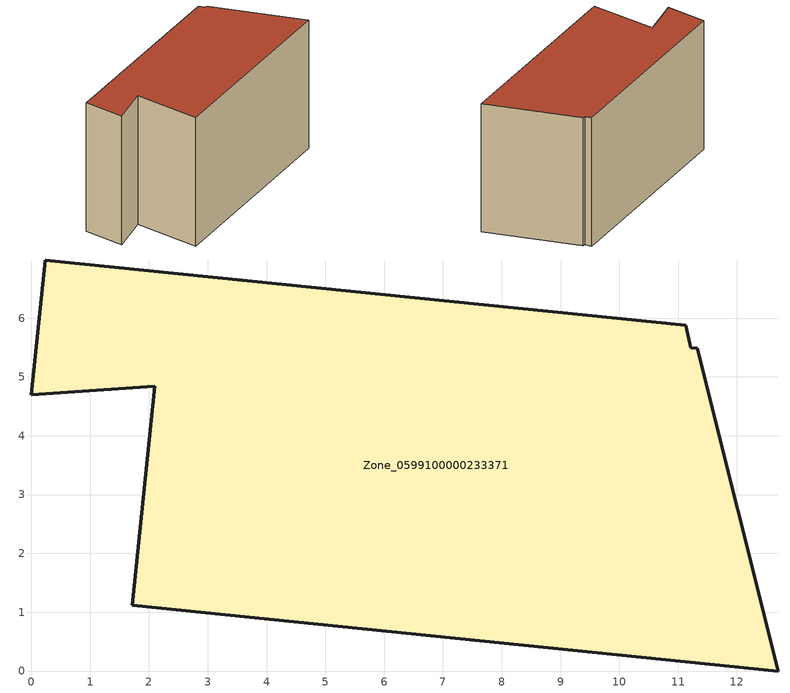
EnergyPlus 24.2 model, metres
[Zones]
Zone_0599100000233371
 floor ground (C_G): 1.72,1.12 2.1,4.84 0,4.7 0.24,6.99 11.13,5.88 11.22,5.5 11.33,5.49 12.7,0 z0
 wall outside (C_F): 2.1,4.84 1.72,1.12 12.7,0 11.33,5.49 11.22,5.5 11.13,5.88 0.24,6.99 0,4.7 2.1,4.84 z0:8.38
 roof outside (C_R): 11.22,5.5 11.13,5.88 0.24,6.99 0,4.7 2.1,4.84 1.72,1.12 12.7,0 11.33,5.49 z8.38
[BUILDING]
Pand.0599100000233371: North Axis=0; Terrain=City; Loads Convergence Tolerance Value=0.04; Temperature Convergence Tolerance Value=0.4; Solar Distribution=FullExterior; Maximum Number of Warmup Days=25; Minimum Number of Warmup Days=1
[Site:Location]
Rotterdam.The.Hague.AP_ZH_NLD Design_Conditions: Latitude=51.96; Longitude=4.45; Time Zone=1; Elevation=-4.5
[SITE:GROUNDTEMPERATURE:BUILDINGSURFACE]
18, 18, 18, 18, 18, 18, 18, 18, 18, 18, 18, 18
[MATERIAL] Thermal Absorptance=0.9; Solar Absorptance=0.7; Visible Absorptance=0.7
Name | Roughness | Thickness | Conductivity | Density | Specific Heat
G.TI.1992-2005 | MediumSmooth | 0.15 | 0.06 | 540 | 1210
F.TI.1992-2005 | Rough | 0.3 | 0.12 | 1920 | 840
R.TI.1992-2005 | MediumRough | 0.2 | 0.08 | 1500 | 1000
[CONSTRUCTION]
C_G: G.TI.1992-2005
C_F: F.TI.1992-2005
C_R: R.TI.1992-2005
[ZONE]
Zone_0599100000233371: Type=1; Multiplier=1; Ceiling Height=Autocalculate; Volume=Autocalculate; Floor Area=autocalculate; Part of Total Floor Area=Yes
[ZONEINFILTRATION:DESIGNFLOWRATE]
Infil_Zone_0599100000233371: Zone or ZoneList or Space or SpaceList=Zone_0599100000233371; Schedule=AlwaysOn; Design Flow Rate Calculation Method=Flow/Area; Flow Rate per Floor Area=0.0015; Constant Term Coefficient=1; Temperature Term Coefficient=0; Velocity Term Coefficient=0; Velocity Squared Term Coefficient=0
[HVACTEMPLATE:ZONE:IDEALLOADSAIRSYSTEM]
Zone_0599100000233371: Maximum Heating Supply Air Temperature=50; Minimum Cooling Supply Air Temperature=13; Maximum Heating Supply Air Humidity Ratio=0.0156; Minimum Cooling Supply Air Humidity Ratio=0.0077; Heating Limit=NoLimit; Cooling Limit=NoLimit; Dehumidification Control Type=ConstantSensibleHeatRatio; Cooling Sensible Heat Ratio=0.7; Dehumidification Setpoint=60; Humidification Control Type=None; Humidification Setpoint=30; Outdoor Air Method=None; Outdoor Air Flow Rate per Person=0.00944; Outdoor Air Flow Rate per Zone Floor Area=0; Outdoor Air Flow Rate per Zone=0; Demand Controlled Ventilation Type=None; Outdoor Air Economizer Type=NoEconomizer; Heat Recovery Type=None; Sensible Heat Recovery Effectiveness=0.7; Latent Heat Recovery Effectiveness=0.65
[ZONECONTROL:THERMOSTAT]
ThermostatControl_Zone_0599100000233371: Zone or ZoneList=Zone_0599100000233371; Control Type Schedule=DualSetpointControlType; Control 1=Thermostat_Zone_0599100000233371; Temperature Difference Between Cutout And Setpoint=0
[THERMOSTATSETPOINT:DUALSETPOINT]
Thermostat_Zone_0599100000233371: Heating Setpoint Temperature Schedule=HeatingSetpoint_Zone_0599100000233371; Cooling Setpoint Temperature Schedule=CoolingSetpoint_Zone_0599100000233371
[SCHEDULE:COMPACT]
HeatingSetpoint_Zone_0599100000233371: Through: 12/31, For: AllDays, Until: 24:00, 21
CoolingSetpoint_Zone_0599100000233371: Through: 12/31, For: AllDays, Until: 24:00, 24
DualSetpointControlType: Through: 12/31, For: AllDays, Until: 24:00, 4
AlwaysOn: Through: 12/31, For: AllDays, Until: 24:00, 1
